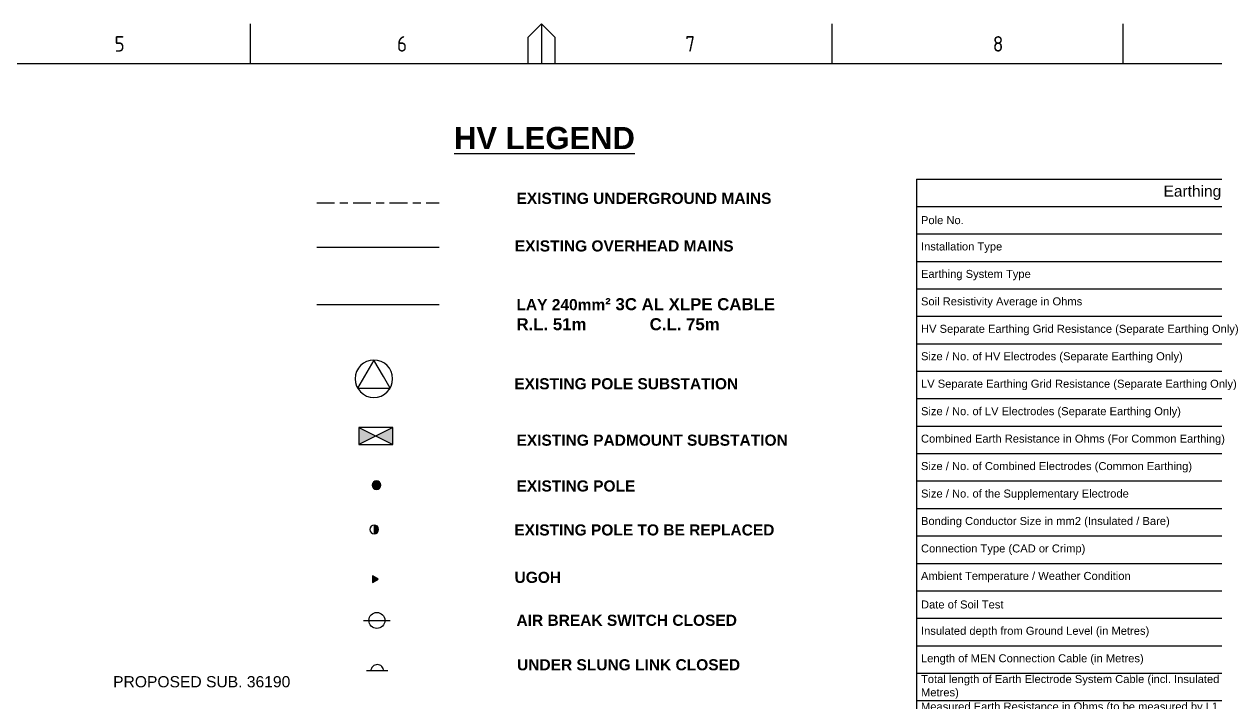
# Paper-space layout 'A1 Page 3' of a CAD drawing. Header units: metres, sheet in millimetres. Extents: x -21 to 813, y -3 to 583.
# Drawn here: x 279.5 to 547.9, y 430.5 to 583.4 of the extents above; entities that cross this region are included whole.
import ezdxf
from ezdxf.enums import TextEntityAlignment as Align

# ---------------------------------------------------------------- set-up
doc = ezdxf.new("R2010")
doc.units = ezdxf.units.M
doc.linetypes.add('Cable Exist UG', pattern=[8.2, 4, -1.2, 1.8, -1.2])
doc.layers.get('0').update_dxf_attribs({"color": 6})
for name, color, linetype in [('Equip_LV_NEW', 2, 'Continuous'), ('Equip_SP_HV_EXT', 7, 'Continuous'), ('Mains_HV_EXT', 7, 'Continuous'), ('Mains_HV_NEW_U97', 2, 'Continuous'), ('Mains_LV_EXT', 7, 'Continuous'), ('Notes', 7, 'Continuous'), ('Sub_SP_EXT', 7, 'Continuous'), ('Sub_SP_TR_HV_LV_SL_LS_EXT', 7, 'Continuous'), ('SupportsOH_SP_EXT', 7, 'Continuous'), ('SupportsOH_SP_TR_HV_LV_SL_NEW', 2, 'Continuous'), ('SupportsUG_SP_EXT', 7, 'Continuous')]:
    doc.layers.add(name, color=color, linetype=linetype)
doc.styles.add('ARIAL', font='arial.ttf', dxfattribs={"height": 2})
doc.styles.add('HVSW_LABEL', font='arial.ttf')
doc.styles.add('iecISOCP', font='isocp.shx')
doc.styles.add('POLE_LABEL', font='arial.ttf')
doc.styles.get("Standard").update_dxf_attribs({"font": 'arial.ttf'})
doc.linetypes.add('Cable New UG', pattern='A,7,-0.25,["x",Standard,S=2,R=0,X=0.2,Y=-0.8],-2.1', length=9.35)

# ---------------------------------------------------------------- blocks, each defined once
blk = doc.blocks.new('A1_FRAME_TITLE')
at = {"layer": 'Notes', "linetype": 'Continuous'}
for p, q in [((351.17, 574.39), (351.17, 583.39)), ((413.68, 580.39), (416.68, 583.39)), ((416.68, 583.39), (416.68, 574.39)), ((416.68, 583.39), (419.68, 580.39)), ((482.19, 574.39), (482.19, 583.39)), ((547.7, 574.39), (547.7, 583.39)), ((413.68, 574.39), (413.68, 580.39)), ((419.68, 580.39), (419.68, 574.39))]:
    blk.add_line(p, q, dxfattribs=at)
at = {"layer": 'Notes', "color": 3, "linetype": 'Continuous', "flags": 128}
blk.add_lwpolyline([(824.37, 574.39), (149.5, 574.39)], dxfattribs=at)
blk.add_attdef('DRAFT_NUM', (29.9, 23.29), '', height=2.5, rotation=90)
at = {"layer": 'Notes', "color": 7, "style": 'iecISOCP'}
for s, p in [('5', (320.5, 577.12)), ('6', (384.13, 577.12)), ('7', (449.08, 577.12)), ('8', (518.36, 577.12))]:
    blk.add_text(s, height=3.5, dxfattribs=at).set_placement(p)
at = {"layer": 'Notes', "color": 7, "style": 'iecISOCP', "flags": 8}
blk.add_attdef('VERSION_NO', text='', height=2.5, rotation=90, dxfattribs=at).set_placement((302.04, 43.81), align=Align.MIDDLE_CENTER)
at = {"layer": 'Notes', "color": 7, "style": 'iecISOCP'}
for tag, p in [('CAP_NO', (513.19, 43.46)), ('IE_NUM', (513.05, 37.81)), ('REF_No_1', (335.24, 32.31)), ('REF_1', (362.52, 32.31)), ('GEN_WO', (441.71, 31.76)), ('HV_SWITCH', (513.46, 32.16)), ('REF_No_2', (335.24, 26.31)), ('REF_2', (362.52, 26.31)), ('OH_WO', (441.71, 25.81)), ('UBD_REF', (513.05, 25.83)), ('REF_No_3', (335.24, 20.31)), ('REF_3', (362.52, 20.31)), ('UG_WO', (441.71, 20.05)), ('GIS_MAP_No', (513.05, 20.04)), ('REF_No_4', (335.24, 14.31)), ('REF_4', (362.52, 14.31)), ('SUB_WO', (441.71, 13.81)), ('HV_OP_DIAG', (513.33, 14.2)), ('LGA', (512.95, 7.78))]:
    blk.add_attdef(tag, p, '', height=2.5, dxfattribs=at)
at = {"layer": 'Notes', "style": 'iecISOCP'}
for tag, p in [('T1', (684.37, 39.47)), ('T2', (684.37, 34.35)), ('T3', (684.37, 28.92)), ('T4', (684.37, 23.66)), ('T5', (684.37, 18.23)), ('T6', (684.37, 12.97))]:
    blk.add_attdef(tag, text='', height=3.5, dxfattribs=at).set_placement(p, align=Align.CENTER)
at = {"layer": 'Notes', "color": 7, "style": 'iecISOCP'}
for tag, p in [('scale', (567.76, 33.27)), ('DRAWN', (567.76, 24.93)), ('DATE', (567.76, 16.88)), ('CHD', (567.76, 8.37)), ('DESIGN', (605.62, 9.15))]:
    blk.add_attdef(tag, text='', height=2.5, dxfattribs=at).set_placement(p, align=Align.CENTER)
at = {"layer": 'Notes', "color": 4, "style": 'iecISOCP'}
blk.add_attdef('NUM', text='', height=7, dxfattribs=at).set_placement((792.37, 20.12), align=Align.MIDDLE_CENTER)
at = {"layer": 'Notes', "color": 1, "style": 'iecISOCP'}
blk.add_attdef('REV', text='', height=5, dxfattribs=at).set_placement((820.05, 17.1), align=Align.CENTER)
at = {"layer": 'Notes', "color": 7, "style": 'iecISOCP'}
for tag, p in [('NS', (790.71, 8.12)), ('SHTS', (805.41, 8.12))]:
    blk.add_attdef(tag, text='', height=2.5, dxfattribs=at).set_placement(p, align=Align.MIDDLE)
at = {"layer": 'Notes', "style": 'iecISOCP'}
blk.add_attdef('ExportID', (9.08, 2.39), '', height=2.5, dxfattribs=at)
at = {"layer": 'Notes', "style": 'iecISOCP', "flags": 1}
for tag, p in [('ProjectType', (14.17, -26.8)), ('ProjectNumber', (23.56, -26.82)), ('DrawingNumber', (35.51, -26.8)), ('ProjectDescription', (47.56, -26.83)), ('ExportDate', (60.28, -26.79)), ('ExportUserName', (69.15, -26.8)), ('DesignerCompanyName', (81.48, -26.79)), ('ExportAreaOfInterest', (97.1, -26.81)), ('GIS_SUCCESS', (112, -26.78)), ('CAD_SUCCESS', (121.79, -26.78)), ('DEPOTCODE', (132.11, -26.88)), ('ExportCategories', (140.08, -26.8)), ('Comments', (154.38, -26.88))]:
    blk.add_attdef(tag, p, '', height=1, dxfattribs=at)
blk = doc.blocks.new('*T184')
at = {"layer": 'Notes', "lineweight": -2, "transparency": 16777216}
for p, q in [((0, 0), (164.26, 0)), ((0, 0), (0, -123.73)), ((164.26, 0), (164.26, -123.73)), ((0, -6.19), (164.26, -6.19)), ((84.16, -6.19), (84.16, -123.73)), ((0, -12.37), (164.26, -12.37)), ((0, -18.56), (164.26, -18.56)), ((0, -24.75), (164.26, -24.75)), ((0, -30.93), (164.26, -30.93)), ((0, -37.12), (164.26, -37.12)), ((0, -43.31), (164.26, -43.31)), ((0, -49.49), (164.26, -49.49)), ((0, -55.68), (164.26, -55.68)), ((0, -61.87), (164.26, -61.87)), ((0, -68.05), (164.26, -68.05)), ((0, -74.24), (164.26, -74.24)), ((0, -80.43), (164.26, -80.43)), ((0, -86.61), (164.26, -86.61)), ((0, -92.8), (164.26, -92.8)), ((0, -98.99), (164.26, -98.99)), ((0, -105.17), (164.26, -105.17)), ((0, -111.36), (164.26, -111.36)), ((0, -117.54), (164.26, -117.54)), ((0, -123.73), (164.26, -123.73))]:
    blk.add_line(p, q, dxfattribs=at)
at = {"layer": 'Notes', "color": 0, "transparency": 16777216}
for s, insert, char_height, width, attachment_point in [('Earthing data to be capture to GIS', (82.13, -3.09), 2.5, 162.2566, 5), ('Pole No. ', (1, -9.28), 1.8, 82.1576, 4), ('Installation Type', (1, -15.47), 1.8, 82.1576, 4), ('Earthing System Type', (1, -21.65), 1.8, 82.1576, 4), ('Soil Resistivity Average in Ohms', (1, -27.84), 1.8, 82.1576, 4), ('HV Separate Earthing Grid Resistance (Separate Earthing Only)', (1, -34.03), 1.8, 82.1576, 4), ('Size / No. of HV Electrodes (Separate Earthing Only)', (1, -40.21), 1.8, 82.1576, 4), ('LV Separate Earthing Grid Resistance (Separate Earthing Only)', (1, -46.4), 1.8, 82.1576, 4), ('Size / No. of LV Electrodes (Separate Earthing Only)', (1, -52.59), 1.8, 82.1576, 4), ('Combined Earth Resistance in Ohms (For Common Earthing)', (1, -58.77), 1.8, 82.1576, 4), ('Size / No. of Combined Electrodes (Common Earthing)', (1, -64.96), 1.8, 82.1576, 4), ('Size / No. of the Supplementary Electrode', (1, -71.15), 1.8, 82.1576, 4), ('Bonding Conductor Size in mm2 (Insulated / Bare)', (1, -77.33), 1.8, 82.1576, 4), ('Connection Type (CAD or Crimp)', (1, -83.52), 1.8, 82.1576, 4), ('Ambient Temperature / Weather Condition', (1, -89.71), 1.8, 82.1576, 4), ('Date of Soil Test', (1, -95.89), 1.8, 82.1576, 4), ('Insulated depth from Ground Level (in Metres)', (1, -102.08), 1.8, 82.1576, 4), ('Length of MEN Connection Cable (in Metres)', (1, -108.27), 1.8, 82.1576, 4), ('Total length of Earth Electrode System Cable (incl. Insulated & Bare in Metres)', (1, -114.45), 1.8, 82.1576, 4), ('Measured Earth Resistance in Ohms (to be measured by L1 ASP on commissioning)', (1, -120.64), 1.8, 82.1576, 4)]:
    blk.add_mtext(s, dxfattribs=dict(at, insert=insert, char_height=char_height, width=width, attachment_point=attachment_point))
blk = doc.blocks.new('UGOH Earth')
blk.add_blockref('*T184', (293.04, 385.87))
at = {"layer": 'Notes', "flags": 4}
for tag, p in [('SUBSTATION_NO', (378.25, 373.97)), ('INSTALLATION_TYPE', (378.25, 367.81)), ('EARTHING_SYSTEM_TYPE', (378.25, 361.63)), ('SOIL_RESISTIVITY', (378.25, 355.44)), ('HV_SEPARATE_EARTHING', (378.25, 349.25)), ('SIZE/NO_HV_ELECTRODES', (378.25, 343.07)), ('LV_SEPARATE_EARTHING', (378.25, 336.88)), ('SIZE/NO_HV_ELECTRODES', (378.25, 330.69)), ('COMBINED_EARTH_RESISTANCE', (378.25, 324.51)), ('SIZE/NO_COMBINED_ELECTRODES', (378.25, 318.32)), ('SIZE/NO_SUPPLEMENTRY_ELECTRODE', (378.25, 312.13)), ('BONDING_CONDUCTOR_SIZE', (378.25, 305.95)), ('CONNECTION_TYPE', (378.25, 299.76)), ('AMBIENT_TEMPERATURE/WEATHER_CONDITION', (378.26, 293.07)), ('DATE_SOIL_TEST', (378.25, 287.39)), ('INSULATED_DEPTH', (378.25, 281.2)), ('LENGTH_OF_MEN_CONNECTION', (378.25, 275.01)), ('LENGTH_EARTH_ELECTRODE_SYSTEM_CABLE', (378.25, 268.83)), ('MEASURED_EARTH_RESISTANCE', (378.25, 262.64))]:
    blk.add_attdef(tag, p, '', height=2.73, dxfattribs=at)
blk = doc.blocks.new('HV Circuit')
at = {"layer": 'Notes', "color": 7, "linetype": 'Continuous', "insert": (240.44, 443.96), "char_height": 2.52, "width": 113.19, "attachment_point": 1, "style": 'ARIAL'}
blk.add_mtext('PROPOSED SUB. 36190', dxfattribs=at)
blk = doc.blocks.new('POLE_EXT')
blk.add_hatch(color=256).paths.add_polyline_path([(-1, 0, 1), (1, 0, 1)])
blk.add_lwpolyline([(-1, 0, 1), (1, 0, 1)], format="xyb", close=True)
for tag, height, flags, p in [('pNumber', 2.5, 8, (-17.84, 2.07)), ('OWNED_BY', 0.2, 9, (1.35, -0.4)), ('SPECIAL_USE', 0.2, 9, (1.35, -0.8)), ('STATE', 0.2, 9, (1.35, -1)), ('cLV', 0.2, 9, (1.35, -1.4)), ('hDepth', 0.2, 9, (1.35, -1.6)), ('hDia', 0.2, 9, (1.35, -1.8)), ('cHV', 0.2, 9, (1.35, -2)), ('PARENT', 0.2, 9, (1.35, -0.6)), ('USAGE', 0.2, 9, (1.35, -1.2)), ('LBRACKET', 0.2, 9, (1.35, -2.2)), ('LExisting', 0.2, 9, (1.35, -2.4)), ('LANTNUMBER', 0.2, 9, (1.35, -2.6)), ('cLinedev', 0.2, 9, (1.35, -3.4)), ('pExisting', 0.2, 9, (1.35, -3.8)), ('pFooting', 0.2, 9, (1.35, -4.4)), ('pNew', 0.2, 9, (1.35, -4.6)), ('pRelocate', 0.2, 9, (1.35, -5)), ('pRemove', 0.2, 9, (1.35, -5.2)), ('pReplace', 0.2, 9, (1.35, -5.4)), ('LOther', 0.2, 9, (1.35, -2.8)), ('LRemove', 0.2, 9, (1.35, -3)), ('LEGEND', 0.2, 9, (1.35, -3.2)), ('LOCATION', 0.2, 9, (1.35, -3.6)), ('PFNUMBER', 0.2, 9, (1.35, -4)), ('NEWPFNUMBER', 0.2, 9, (1.35, -4.2)), ('pStay', 0.2, 9, (1.35, -5.6)), ('pType', 0.2, 9, (1.35, -5.8)), ('cspan', 0.2, 9, (1.35, -6)), ('STREETNAME', 0.2, 9, (1.35, -6.2)), ('SUBURB', 0.2, 9, (1.35, -6.4)), ('OPERATED_BY', 0.2, 9, (1.36, -7.01)), ('NOTES', 0.2, 9, (1.35, -6.6)), ('MAINTAINED_BY', 0.2, 9, (1.36, -6.81))]:
    blk.add_attdef(tag, text='', height=height, dxfattribs=dict(flags=flags)).set_placement(p, align=Align.MIDDLE_LEFT)
at = {"style": 'POLE_LABEL'}
for tag, height, flags, p in [('ASSET_NUM', 2.5, 8, (2, 2)), ('STRUCTURE_PLANT_NUMBER', 0.2, 9, (1.35, 0.03)), ('STREET_CODE', 0.2, 9, (1.35, -0.2))]:
    blk.add_attdef(tag, text='', height=height, dxfattribs=dict(at, flags=flags)).set_placement(p, align=Align.MIDDLE_LEFT)
at = {"flags": 1}
blk.add_attdef('Z', (1.35, -7.33), '', height=0.2, dxfattribs=at)
blk = doc.blocks.new('*U174')
blk.add_line((-3, 4.8), (3, 4.8))
blk.add_circle((0, 4.8), 1.8)
at = {"style": 'HVSW_LABEL'}
for tag, height, flags, p in [('ASSET_NUM', 3.5, 8, (2, 2)), ('STREET_CODE', 0.2, 9, (0, -0.2))]:
    blk.add_attdef(tag, text='', height=height, dxfattribs=dict(at, flags=flags)).set_placement(p, align=Align.MIDDLE_LEFT)
at = {"flags": 1}
blk.add_attdef('Z', (0, 0), '', height=0.2, dxfattribs=at)
at = {"flags": 9}
for tag, p in [('ACTUAL_STATUS', (0, -0.4)), ('CONSTRUCTED_VOLTAGE', (0, -0.6)), ('OPERATING_VOLTAGE', (0, -1)), ('ORIENTATION', (0, -1.2)), ('OWNED_BY', (0, -1.4)), ('STATE', (0, -1.6)), ('SWITCH_TYPE', (0, -1.8)), ('STREETNAME', (0, -2.6)), ('NO_PHASES', (0, -0.8)), ('USAGE', (0, -2)), ('LEGEND', (0, -2.2)), ('LOCATION', (0, -2.4)), ('SUBURB', (0, -2.8)), ('NOTES', (0, -3))]:
    blk.add_attdef(tag, text='', height=0.2, dxfattribs=at).set_placement(p, align=Align.MIDDLE_LEFT)
blk = doc.blocks.new('SUB_PADMOUNT_EXT')
for points in [[(0, 0), (-3.84, 1.92), (-3.84, -1.92)], [(0, 0), (3.84, 1.92), (3.84, -1.92)]]:
    blk.add_hatch(color=256).paths.add_polyline_path(points)
for p, q in [((3.84, 1.92), (-3.84, -1.92)), ((-3.84, 1.92), (3.84, -1.92))]:
    blk.add_line(p, q)
blk.add_lwpolyline([(-3.84, -1.92), (3.84, -1.92), (3.84, 1.92), (-3.84, 1.92)], close=True)
for tag, height, flags, p in [('ASSET_NUM', 3.5, 8, (2, 2)), ('STREET_CODE', 0.2, 9, (1.5, 0)), ('CONSTRUCTED_VOLTAGE', 0.2, 9, (1.5, -0.2)), ('OPERATING_VOLTAGE', 0.2, 9, (1.5, -0.6)), ('ORIENTATION', 0.2, 9, (1.5, -0.8)), ('OWNED_BY', 0.2, 9, (1.5, -1)), ('OPERATED_BY', 0.2, 9, (1.5, -1.2)), ('SECONDARY_VOLTAGE', 0.2, 9, (1.5, -1.6)), ('STATE', 0.2, 9, (1.5, -1.8)), ('SUBSTATION_TYPE', 0.2, 9, (1.5, -2.2)), ('NO_PHASES', 0.2, 9, (1.5, -0.4)), ('MAINTAINED_BY', 0.2, 9, (1.5, -1.4)), ('PARENT', 0.2, 9, (1.5, -2)), ('USAGE', 0.2, 9, (1.5, -2.4)), ('LEGEND', 0.2, 9, (1.5, -2.6)), ('STREETNAME', 0.2, 9, (1.5, -3)), ('SUBURB', 0.2, 9, (1.5, -3.2)), ('Z', 0.2, 1, (1.5, -3.6)), ('LOCATION', 0.2, 9, (1.5, -2.8)), ('NOTES', 0.2, 9, (1.5, -3.4))]:
    blk.add_attdef(tag, text='', height=height, dxfattribs=dict(flags=flags)).set_placement(p, align=Align.MIDDLE_LEFT)
blk = doc.blocks.new('UGOH_NEW')
blk.add_hatch(color=256).paths.add_polyline_path([(-0.75, 1.7), (0.75, 1.7), (0, 3)])
blk.add_lwpolyline([(-0.75, 1.7), (0.75, 1.7), (0, 3)], close=True)
for tag, flags, p in [('CONSTRUCTED_VOLTAGE', 9, (1.5, 0)), ('ACTUAL_STATUS', 9, (1.5, -1.6)), ('OPERATING_VOLTAGE', 9, (1.5, -0.2)), ('ORIENTATION', 9, (1.5, -0.4)), ('STATE', 9, (1.5, -0.6)), ('OWNED_BY', 9, (1.5, -1)), ('OPERATED_BY', 9, (1.5, -1.2)), ('TYPE', 1, (1.5, -2)), ('USAGE', 9, (1.5, -0.8)), ('MAINTAINED_BY', 9, (1.5, -1.4)), ('NUMBER_OF_PHASES', 9, (1.5, -1.8))]:
    blk.add_attdef(tag, text='', height=0.2, dxfattribs=dict(flags=flags)).set_placement(p, align=Align.MIDDLE_LEFT)
blk = doc.blocks.new('POLE_REPLACE_NEW')
for tag, height, flags, p in [('LOther', 0.2, 9, (1.5, -2.6)), ('cLinedev', 0.2, 9, (1.5, -3.2)), ('LRemove', 0.2, 9, (1.5, -2.8)), ('LEGEND', 0.2, 9, (1.5, -3)), ('pExisting', 0.2, 9, (1.5, -3.4)), ('PFNUMBER', 0.2, 9, (1.5, -3.6)), ('NEWPFNUMBER', 0.2, 9, (1.5, -3.8)), ('pFooting', 0.2, 9, (1.5, -4)), ('pNew', 0.2, 9, (1.5, -4.2)), ('pRelocate', 0.2, 9, (1.5, -4.6)), ('pRemove', 0.2, 9, (1.5, -4.8)), ('pReplace', 0.2, 9, (1.5, -5)), ('pStay', 0.2, 9, (1.5, -5.2)), ('pType', 0.2, 9, (1.5, -5.4)), ('pNumber', 2, 8, (1.5, -4.4)), ('cspan', 0.2, 9, (1.5, -5.6)), ('SUBURB', 0.2, 9, (1.5, -5.8)), ('STREETNAME', 0.2, 9, (1.5, -6)), ('OPERATED_BY', 0.2, 9, (1.5, -6.6)), ('Z', 0.2, 1, (1.5, -7)), ('LOCATION', 0.2, 9, (1.5, -6.2)), ('NOTES', 0.2, 9, (1.5, -6.4)), ('MAINTAINED_BY', 0.2, 9, (1.5, -6.8))]:
    blk.add_attdef(tag, text='', height=height, dxfattribs=dict(flags=flags)).set_placement(p, align=Align.MIDDLE_LEFT)
blk.add_wipeout([(0, 1), (-0.13, 0.99), (-0.25, 0.97), (-0.37, 0.93), (-0.48, 0.88), (-0.59, 0.81), (-0.68, 0.73), (-0.77, 0.64), (-0.84, 0.54), (-0.9, 0.43), (-0.95, 0.31), (-0.98, 0.19), (-1, 0.06), (-1, -0.06), (-0.98, -0.19), (-0.95, -0.31), (-0.9, -0.43), (-0.84, -0.54), (-0.77, -0.64), (-0.68, -0.73), (-0.59, -0.81), (-0.48, -0.88), (-0.37, -0.93), (-0.25, -0.97), (-0.13, -0.99), (0, -1), (0.13, -0.99), (0.25, -0.97), (0.37, -0.93), (0.48, -0.88), (0.59, -0.81), (0.68, -0.73), (0.77, -0.64), (0.84, -0.54), (0.9, -0.43), (0.95, -0.31), (0.98, -0.19), (1, -0.06), (1, 0.06), (0.98, 0.19), (0.95, 0.31), (0.9, 0.43), (0.84, 0.54), (0.77, 0.64), (0.68, 0.73), (0.59, 0.81), (0.48, 0.88), (0.37, 0.93), (0.25, 0.97), (0.13, 0.99)])
h = blk.add_hatch(color=256)
edge = h.paths.add_edge_path()
edge.add_arc((0, 0), 1, 270, 450)
edge.add_line((0, 1), (0, -1))
blk.add_lwpolyline([(0, 1), (0, -1)])
at = {"lineweight": -3}
blk.add_arc((0, 0), 1, 90, 270, dxfattribs=at)
blk.add_arc((0, 0), 1, 270, 90)
for tag, height, flags, p in [('ASSET_NUM', 2.5, 8, (2, 2)), ('STREET_CODE', 0.2, 9, (1.5, 0)), ('OWNED_BY', 0.2, 9, (1.5, -0.2)), ('SPECIAL_USE', 0.2, 9, (1.5, -0.6)), ('STATE', 0.2, 9, (1.5, -0.8)), ('cLV', 0.2, 9, (1.5, -1.2)), ('cHV', 0.2, 9, (1.5, -1.8)), ('PARENT', 0.2, 9, (1.5, -0.4)), ('USAGE', 0.2, 9, (1.5, -1)), ('hDepth', 0.2, 9, (1.5, -1.4)), ('hDia', 0.2, 9, (1.5, -1.6)), ('LBRACKET', 0.2, 9, (1.5, -2)), ('LExisting', 0.2, 9, (1.5, -2.2)), ('LANTNUMBER', 0.2, 9, (1.5, -2.4))]:
    blk.add_attdef(tag, text='', height=height, dxfattribs=dict(flags=flags)).set_placement(p, align=Align.MIDDLE_LEFT)
at = {"style": 'POLE_LABEL', "flags": 9}
blk.add_attdef('STRUCTURE_PLANT_NUMBER', text='', height=0.2, dxfattribs=at).set_placement((1.5, 0.24), align=Align.MIDDLE_LEFT)
blk = doc.blocks.new('SUB_POLE_EXT')
blk.add_wipeout([(0, 4.22), (0.42, 4.2), (0.83, 4.14), (1.21, 4.05), (1.62, 3.9), (1.99, 3.72), (2.35, 3.51), (2.68, 3.26), (2.99, 2.99), (3.28, 2.66), (3.52, 2.34), (3.76, 1.92), (3.9, 1.62), (4.04, 1.23), (4.18, 0.63), (4.22, 0), (4.18, -0.61), (4.06, -1.15), (3.9, -1.62), (3.58, -2.24), (3.22, -2.73), (2.97, -3.01), (2.68, -3.26), (2.36, -3.5), (2, -3.72), (1.64, -3.89), (1.25, -4.03), (0.82, -4.14), (0.42, -4.2), (0, -4.22), (-0.41, -4.2), (-0.8, -4.15), (-1.21, -4.05), (-1.62, -3.9), (-1.99, -3.73), (-2.35, -3.51), (-2.68, -3.26), (-2.96, -3.02), (-3.23, -2.72), (-3.51, -2.35), (-3.71, -2.01), (-3.91, -1.6), (-4.05, -1.21), (-4.16, -0.76), (-4.22, -0.14), (-4.21, 0.39), (-4.14, 0.83), (-4.03, 1.27), (-3.9, 1.63), (-3.71, 2.02), (-3.5, 2.37), (-3.28, 2.67), (-2.99, 2.99), (-2.68, 3.27), (-2.33, 3.52), (-1.98, 3.73), (-1.63, 3.9), (-1.2, 4.05), (-0.78, 4.15), (-0.4, 4.21)])
blk.add_line((2.16, 0.48), (2.16, 0.48, 0))
blk.add_lwpolyline([(-4.22, 0, 1), (4.22, 0, 1)], format="xyb", close=True)
blk.add_lwpolyline([(2.14, 0.52), (0, 4.22), (-3.66, -2.11), (3.66, -2.11)], close=True)
for tag, height, flags, p in [('ASSET_NUM', 3.5, 8, (2, 2)), ('STREET_CODE', 0.2, 9, (1.5, 0)), ('CONSTRUCTED_VOLTAGE', 0.2, 9, (1.5, -0.2)), ('OPERATING_VOLTAGE', 0.2, 9, (1.5, -0.6)), ('OPERATED_BY', 0.2, 9, (1.5, -0.8)), ('ORIENTATION', 0.2, 9, (1.5, -1.2)), ('OWNED_BY', 0.2, 9, (1.5, -1.4)), ('SECONDARY_VOLTAGE', 0.2, 9, (1.5, -1.6)), ('STATE', 0.2, 9, (1.5, -1.8)), ('SUBSTATION_TYPE', 0.2, 9, (1.5, -2)), ('NO_PHASES', 0.2, 9, (1.5, -0.4)), ('MAINTAINED_BY', 0.2, 9, (1.5, -1)), ('USAGE', 0.2, 9, (1.5, -2.2)), ('LEGEND', 0.2, 9, (1.5, -2.4)), ('LOCATION', 0.2, 9, (1.5, -2.6)), ('STREETNAME', 0.2, 9, (1.5, -2.8)), ('SUBURB', 0.2, 9, (1.5, -3)), ('Z', 0.2, 1, (1.5, -3.4)), ('NOTES', 0.2, 9, (1.5, -3.2))]:
    blk.add_attdef(tag, text='', height=height, dxfattribs=dict(flags=flags)).set_placement(p, align=Align.MIDDLE_LEFT)
blk = doc.blocks.new('*U232')
blk.add_line((2.4, 3), (-2.4, 3))
blk.add_lwpolyline([(1.44, 3, 0.414214), (0, 4.44, 0.414214), (-1.44, 3)], format="xyb")
for tag, height, flags, p in [('ASSET_NUM', 2.5, 8, (2, 2)), ('STREET_CODE', 0.2, 9, (1.5, 0)), ('ACTUAL_STATUS', 0.2, 9, (1.5, -0.2)), ('CONSTRUCTED_VOLTAGE', 0.2, 9, (1.5, -0.4)), ('OPERATING_VOLTAGE', 0.2, 9, (1.5, -0.8)), ('ORIENTATION', 0.2, 9, (1.5, -1)), ('OWNED_BY', 0.2, 9, (1.5, -1.2)), ('OPERATED_BY', 0.2, 9, (1.5, -1.4)), ('STATE', 0.2, 9, (1.5, -1.8)), ('SWITCH_TYPE', 0.2, 9, (1.5, -2)), ('NO_PHASES', 0.2, 9, (1.5, -0.6)), ('MAINTAINED_BY', 0.2, 9, (1.5, -1.6)), ('USAGE', 0.2, 9, (1.5, -2.2)), ('LEGEND', 0.2, 9, (1.5, -2.4)), ('LOCATION', 0.2, 9, (1.5, -2.6)), ('STREETNAME', 0.2, 9, (1.5, -2.8)), ('SUBURB', 0.2, 9, (1.5, -3)), ('Z', 0.2, 1, (1.5, -3.6)), ('NOTES', 0.2, 9, (1.5, -3.2)), ('LABEL_ALIGNMENT', 0.2, 9, (1.5, -3.4))]:
    blk.add_attdef(tag, text='', height=height, dxfattribs=dict(flags=flags)).set_placement(p, align=Align.MIDDLE_LEFT)

psp = doc.layouts.new('A1 Page 3')

# ---------------------------------------------------------------- block references
at = {"layer": 'Notes'}
ref = psp.add_blockref('UGOH Earth', (187.58, 162.55), dxfattribs=at)
ref.add_attrib('SUBSTATION_NO', '940442', (565.83, 536.52), dxfattribs={"height": 2.726})
ref.add_attrib('INSTALLATION_TYPE', 'Underground', (565.83, 530.36), dxfattribs={"height": 2.7264})
ref.add_attrib('EARTHING_SYSTEM_TYPE', 'Common', (565.83, 524.17), dxfattribs={"height": 2.726})
ref.add_attrib('SOIL_RESISTIVITY', '10.261 ohm metres', (565.83, 517.99), dxfattribs={"height": 2.7264})
ref.add_attrib('HV_SEPARATE_EARTHING', 'N/A', (565.83, 511.8), dxfattribs={"height": 2.726})
ref.add_attrib('SIZE/NO_HV_ELECTRODES', 'N/A', (565.83, 505.61), dxfattribs={"height": 2.726})
ref.add_attrib('LV_SEPARATE_EARTHING', 'N/A', (565.83, 499.43), dxfattribs={"height": 2.726})
ref.add_attrib('SIZE/NO_HV_ELECTRODES', 'N/A', (565.83, 493.24), dxfattribs={"height": 2.726})
ref.add_attrib('COMBINED_EARTH_RESISTANCE', '1.48 Ohn', (565.83, 487.05), dxfattribs={"height": 2.726})
ref.add_attrib('SIZE/NO_COMBINED_ELECTRODES', '2.4 (in metres) & 2', (565.83, 480.87), dxfattribs={"height": 2.7264})
ref.add_attrib('SIZE/NO_SUPPLEMENTRY_ELECTRODE', '4.8 (in Metres) & 1', (565.83, 474.68), dxfattribs={"height": 2.7264})
ref.add_attrib('BONDING_CONDUCTOR_SIZE', 'REFER TO SITE PLAN', (565.83, 468.49), dxfattribs={"height": 2.7264})
ref.add_attrib('CONNECTION_TYPE', 'Crimp / CAD', (565.83, 462.31), dxfattribs={"height": 2.7264})
ref.add_attrib('AMBIENT_TEMPERATURE/WEATHER_CONDITION', '20 deg C', (565.84, 455.62), dxfattribs={"height": 2.726})
ref.add_attrib('DATE_SOIL_TEST', '20/04/2017', (565.83, 449.93), dxfattribs={"height": 2.726})
ref.add_attrib('INSULATED_DEPTH', '0 (m)', (565.83, 443.75), dxfattribs={"height": 2.726})
ref.add_attrib('LENGTH_OF_MEN_CONNECTION', 'N/A', (565.83, 437.56), dxfattribs={"height": 2.726})
ref.add_attrib('LENGTH_EARTH_ELECTRODE_SYSTEM_CABLE', '14.8 (m)', (565.83, 431.37), dxfattribs={"height": 2.726})
ref.add_attrib('MEASURED_EARTH_RESISTANCE', 'X Ohm', (565.83, 425.19), dxfattribs={"height": 2.726})
at = {"layer": 'SupportsUG_SP_EXT'}
psp.add_blockref('A1_FRAME_TITLE', (-20.55, 0), dxfattribs=at)

# ---------------------------------------------------------------- next in the draw order: block references
at = {"layer": 'Mains_HV_NEW_U97', "color": 0, "linetype": 'Cable New UG'}
psp.add_blockref('HV Circuit', (59.2, -7.56), dxfattribs=at)

# ---------------------------------------------------------------- next in the draw order: linework, layer by layer
at = {"layer": 'Mains_HV_EXT', "linetype": 'Cable Exist UG'}
psp.add_line((345.52, 543.08), (373.12, 543.08), dxfattribs=at)
at = {"layer": 'Mains_HV_NEW_U97', "linetype": 'Cable New UG'}
psp.add_line((345.52, 520.12), (373.12, 520.12), dxfattribs=at)
at = {"layer": 'Mains_LV_EXT'}
psp.add_line((345.52, 533.04), (373.12, 533.04), dxfattribs=at)

# ---------------------------------------------------------------- next in the draw order: block references
at = {"layer": 'Equip_LV_NEW', "lineweight": 0, "rotation": 270}
psp.add_blockref('UGOH_NEW', (356.36, 458.24), dxfattribs=at)
at = {"layer": 'Equip_SP_HV_EXT', "lineweight": 0}
for name, p in [('*U174', (359.05, 444.15)), ('*U232', (359.14, 434.56))]:
    psp.add_blockref(name, p, dxfattribs=at)
at = {"layer": 'Sub_SP_EXT', "linetype": 'Cable New UG'}
psp.add_blockref('SUB_PADMOUNT_EXT', (358.81, 490.48), dxfattribs=at)
at = {"layer": 'Sub_SP_TR_HV_LV_SL_LS_EXT', "linetype": 'Cable New UG', "lineweight": 0}
psp.add_blockref('SUB_POLE_EXT', (358.38, 503.41), dxfattribs=at)
at = {"layer": 'SupportsOH_SP_EXT'}
psp.add_blockref('POLE_EXT', (358.97, 479.43), dxfattribs=at)
at = {"layer": 'SupportsOH_SP_TR_HV_LV_SL_NEW'}
psp.add_blockref('POLE_REPLACE_NEW', (358.45, 469.45), dxfattribs=at)

# ---------------------------------------------------------------- next in the draw order: texts
at = {"layer": 'Notes', "width": 148.0822, "attachment_point": 1, "style": 'ARIAL'}
for s, insert, char_height in [('{\\fArial|b1|i0|c0|p34;\\LHV LEGEND}', (376.43, 560.16), 5), ('{\\fArial|b1|i0|c0|p34;EXISTING UNDERGROUND MAINS}', (390.5, 545.31), 2.5), ('{\\fArial|b1|i0|c0|p34;EXISTING OVERHEAD MAINS}', (390.12, 534.59), 2.5), ('{\\fArial|b1|i0|c0|p34;LAY 240mm\\H1.0833x;² 3C AL XLPE CABLE\\PR.L. 51m^I^IC.L. 75m}', (390.5, 521.57), 2.5), ('{\\fArial|b1|i0|c0|p34;EXISTING POLE SUBSTATION}', (390, 503.54), 2.5), ('{\\fArial|b1|i0|c0|p34;EXISTING PADMOUNT SUBSTATION}', (390.5, 490.82), 2.5), ('{\\fArial|b1|i0|c0|p34;EXISTING POLE}', (390.5, 480.5), 2.5), ('{\\fArial|b1|i0|c0|p34;EXISTING POLE TO BE REPLACED}', (390.01, 470.59), 2.5), ('{\\fArial|b1|i0|c0|p34;UGOH}', (390.07, 459.91), 2.5), ('{\\fArial|b1|i0|c0|p34;AIR BREAK SWITCH CLOSED}', (390.5, 450.23), 2.5), ('{\\fArial|b1|i0|c0|p34;UNDER SLUNG LINK CLOSED}', (390.63, 440.21), 2.5)]:
    psp.add_mtext(s, dxfattribs=dict(at, insert=insert, char_height=char_height))

doc.saveas('drawing.dxf')
